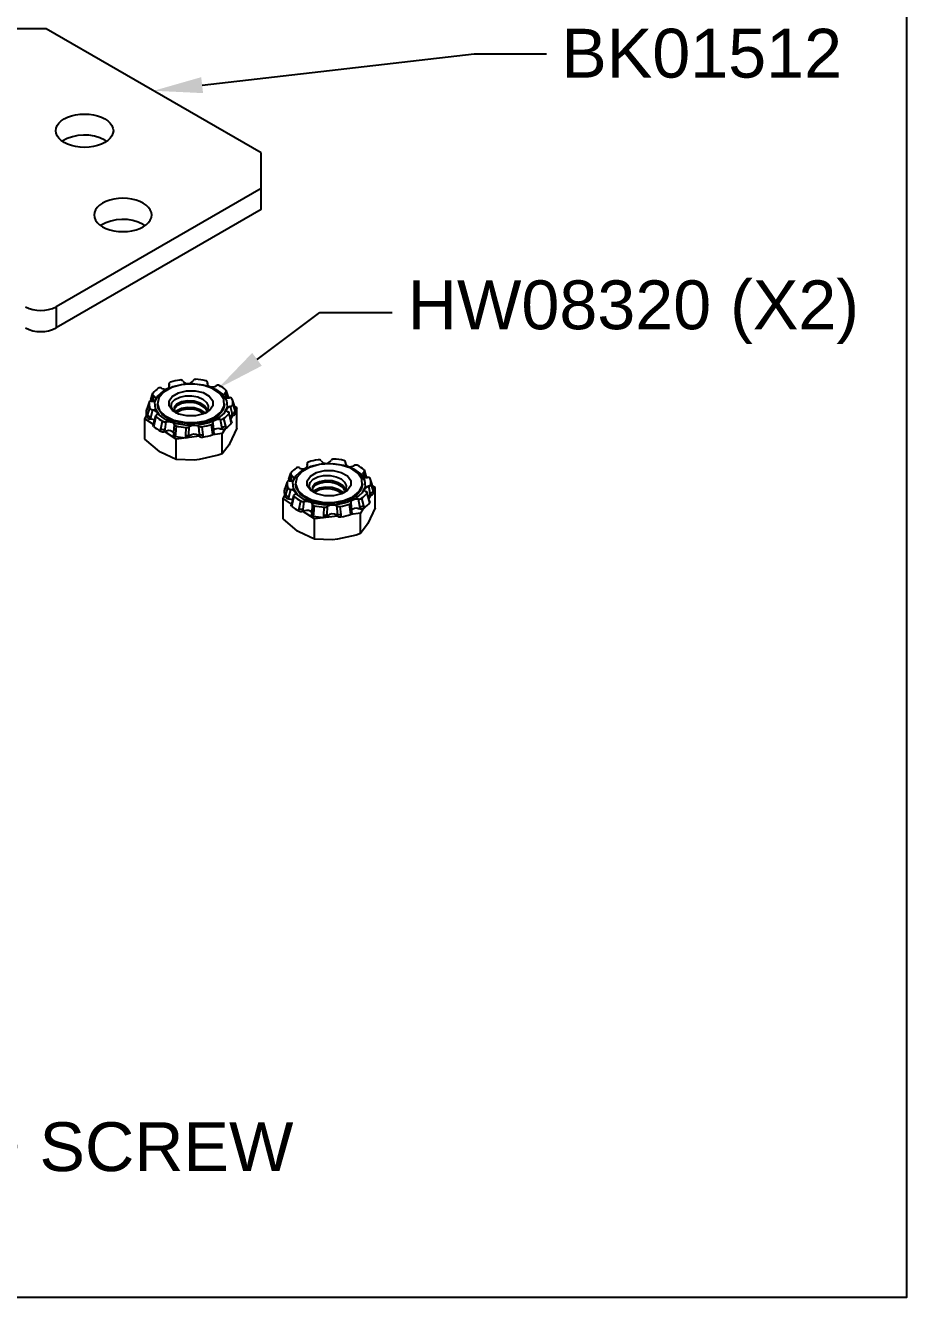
# Model space of a CAD drawing. Extents: x 0 to 12.5, y -13.7 to 0.
# Drawn here: x 9.156 to 12.538, y -13.68 to -8.799 of the extents above; entities that cross this region are included whole.
import ezdxf
from ezdxf import colors
from ezdxf.entities.mleader import LeaderData, LeaderLine
from ezdxf.math import Vec2, Vec3

# ---------------------------------------------------------------- set-up
doc = ezdxf.new("R2010")
doc.units = 0
doc.header["$LTSCALE"] = 0.5
doc.header["$MEASUREMENT"] = 0
for name, color, linetype in [('FAB DWG', 221, 'CONTINUOUS'), ('Hardware', 242, 'CONTINUOUS'), ('Mounting', 4, 'CONTINUOUS')]:
    doc.layers.add(name, color=color, linetype=linetype)
doc.layers.add('Text-Unprinted', color=131, linetype='CONTINUOUS', plot=False)
doc.styles.add('LSAD_Standard', font='arial.ttf')

msp = doc.modelspace()

# ---------------------------------------------------------------- linework, layer by layer
at = {"layer": 'Hardware', "linetype": 'Continuous', "transparency": 16777216}
for p, q in [((9.7071, -10.1765), (9.706, -10.1872)), ((9.8549, -10.1745), (9.8546, -10.1701)), ((9.9255, -10.1983), (9.9323, -10.2214)), ((9.6305, -10.2446), (9.6219, -10.2709)), ((9.6365, -10.2357), (9.6348, -10.2409)), ((9.6372, -10.2344), (9.6448, -10.2106)), ((9.6476, -10.2192), (9.6431, -10.2407)), ((9.6622, -10.2491), (9.6622, -10.2537)), ((9.9198, -10.2537), (9.9198, -10.2491)), ((9.9285, -10.2276), (9.9246, -10.207)), ((9.9352, -10.228), (9.9338, -10.2236)), ((9.9554, -10.2511), (9.9488, -10.2315)), ((9.6145, -10.3087), (9.6211, -10.2972)), ((9.6219, -10.2709), (9.6194, -10.2782)), ((9.6194, -10.2782), (9.6197, -10.2775)), ((9.622, -10.2701), (9.6196, -10.2774)), ((9.6219, -10.2709), (9.622, -10.2701)), ((9.6226, -10.3022), (9.6249, -10.2944)), ((9.6249, -10.2944), (9.6335, -10.2676)), ((9.6429, -10.2739), (9.637, -10.301)), ((9.6546, -10.2964), (9.6479, -10.3255)), ((9.665, -10.269), (9.6622, -10.2537)), ((9.9448, -10.3162), (9.9373, -10.2876)), ((9.951, -10.2951), (9.943, -10.3092)), ((9.9495, -10.2873), (9.9435, -10.2607)), ((9.9495, -10.2953), (9.9495, -10.2873)), ((9.9519, -10.2949), (9.9495, -10.2873)), ((9.9495, -10.2953), (9.9519, -10.2949)), ((9.9516, -10.2537), (9.9602, -10.2797)), ((9.9597, -10.264), (9.9554, -10.2511)), ((9.9584, -10.2602), (9.9675, -10.266)), ((9.9602, -10.2797), (9.9626, -10.2873)), ((9.9675, -10.266), (9.9623, -10.2752)), ((9.9675, -10.3439), (9.9675, -10.266)), ((9.6145, -10.3866), (9.6145, -10.3087)), ((9.647, -10.3297), (9.6145, -10.3087)), ((9.637, -10.301), (9.6346, -10.3089)), ((9.6346, -10.3089), (9.637, -10.309)), ((9.637, -10.309), (9.637, -10.301)), ((9.6481, -10.3257), (9.646, -10.3339)), ((9.6497, -10.3292), (9.6476, -10.3373)), ((9.6481, -10.3257), (9.6481, -10.3256)), ((9.6565, -10.2999), (9.6497, -10.3292)), ((9.6745, -10.3556), (9.6761, -10.3471)), ((9.6761, -10.3471), (9.6824, -10.3175)), ((9.6948, -10.3197), (9.6904, -10.3487)), ((9.7258, -10.3614), (9.7274, -10.3313)), ((9.7339, -10.3359), (9.7315, -10.3668)), ((9.7711, -10.3724), (9.7728, -10.3413)), ((9.7834, -10.3392), (9.7822, -10.3693)), ((9.8237, -10.3675), (9.8217, -10.3375)), ((9.8331, -10.3387), (9.8361, -10.3695)), ((9.8738, -10.3606), (9.8702, -10.3299)), ((9.875, -10.3249), (9.8774, -10.3547)), ((9.9092, -10.3392), (9.9042, -10.3105)), ((9.9092, -10.3472), (9.9092, -10.3392)), ((9.911, -10.3476), (9.9092, -10.3392)), ((9.9092, -10.3472), (9.911, -10.3476)), ((9.9218, -10.3464), (9.9113, -10.3649)), ((9.9163, -10.3073), (9.9234, -10.3362)), ((9.9234, -10.3362), (9.9252, -10.3447)), ((9.9675, -10.3439), (9.9394, -10.4047)), ((9.9471, -10.3242), (9.9448, -10.3162)), ((9.9479, -10.3213), (9.9456, -10.3132)), ((9.6904, -10.3487), (9.6888, -10.3574)), ((9.6888, -10.3574), (9.6904, -10.3568)), ((9.7348, -10.3863), (9.6896, -10.3571)), ((9.6904, -10.3568), (9.6904, -10.3487)), ((9.725, -10.3626), (9.724, -10.3714)), ((9.7315, -10.3668), (9.7305, -10.3756)), ((9.8237, -10.3755), (9.7348, -10.3863)), ((9.7348, -10.4642), (9.7348, -10.3863)), ((9.771, -10.3812), (9.7711, -10.3724)), ((9.7822, -10.3693), (9.7821, -10.3782)), ((9.7821, -10.3782), (9.7822, -10.3773)), ((9.7822, -10.3773), (9.7822, -10.3693)), ((9.8237, -10.3755), (9.8237, -10.3675)), ((9.8242, -10.3764), (9.8237, -10.3675)), ((9.8237, -10.3755), (9.8242, -10.3764)), ((9.8361, -10.3695), (9.8366, -10.3784)), ((9.8751, -10.3692), (9.8738, -10.3606)), ((9.9113, -10.3649), (9.8747, -10.3694)), ((9.8803, -10.365), (9.8789, -10.3563)), ((9.9113, -10.4428), (9.9113, -10.3649)), ((9.7348, -10.4642), (9.6747, -10.4368)), ((10.2371, -10.4825), (10.236, -10.4932)), ((10.3849, -10.4805), (10.3846, -10.476)), ((10.1665, -10.5417), (10.1648, -10.5469)), ((10.1673, -10.5404), (10.1748, -10.5166)), ((10.1776, -10.5252), (10.1731, -10.5466)), ((10.4585, -10.5336), (10.4546, -10.513)), ((10.4556, -10.5043), (10.4623, -10.5274)), ((10.4652, -10.534), (10.4638, -10.5296)), ((10.4854, -10.557), (10.4789, -10.5375)), ((10.1519, -10.5769), (10.1494, -10.5842)), ((10.1494, -10.5842), (10.1497, -10.5834)), ((10.152, -10.5761), (10.1496, -10.5834)), ((10.1605, -10.5505), (10.1519, -10.5769)), ((10.1519, -10.5769), (10.152, -10.5761)), ((10.155, -10.6003), (10.1635, -10.5736)), ((10.1729, -10.5798), (10.167, -10.6069)), ((10.1922, -10.5551), (10.1922, -10.5597)), ((10.195, -10.575), (10.1922, -10.5597)), ((10.4498, -10.5597), (10.4498, -10.5551)), ((10.4795, -10.5933), (10.4735, -10.5667)), ((10.4816, -10.5597), (10.4902, -10.5857)), ((10.4897, -10.5699), (10.4854, -10.557)), ((10.4884, -10.5661), (10.4975, -10.572)), ((10.4902, -10.5857), (10.4926, -10.5933)), ((10.4975, -10.572), (10.4923, -10.5811)), ((10.4975, -10.6498), (10.4975, -10.572)), ((10.1446, -10.6147), (10.1511, -10.6032)), ((10.1771, -10.6357), (10.1446, -10.6147)), ((10.1446, -10.6926), (10.1446, -10.6147)), ((10.1526, -10.6082), (10.155, -10.6003)), ((10.167, -10.6069), (10.1646, -10.6148)), ((10.1646, -10.6148), (10.167, -10.615)), ((10.167, -10.615), (10.167, -10.6069)), ((10.1781, -10.6316), (10.176, -10.6399)), ((10.1797, -10.6351), (10.1776, -10.6433)), ((10.1846, -10.6023), (10.1779, -10.6315)), ((10.1781, -10.6316), (10.1781, -10.6315)), ((10.1865, -10.6059), (10.1797, -10.6351)), ((10.2061, -10.6531), (10.2125, -10.6235)), ((10.2248, -10.6257), (10.2204, -10.6547)), ((10.2558, -10.6673), (10.2575, -10.6373)), ((10.4038, -10.6666), (10.4002, -10.6358)), ((10.405, -10.6308), (10.4075, -10.6607)), ((10.4392, -10.6451), (10.4342, -10.6165)), ((10.4463, -10.6133), (10.4534, -10.6422)), ((10.4748, -10.6222), (10.4673, -10.5936)), ((10.481, -10.6011), (10.473, -10.6152)), ((10.4771, -10.6301), (10.4748, -10.6222)), ((10.4779, -10.6272), (10.4756, -10.6192)), ((10.4795, -10.6013), (10.4795, -10.5933)), ((10.4819, -10.6009), (10.4795, -10.5933)), ((10.4795, -10.6013), (10.4819, -10.6009)), ((10.2046, -10.6616), (10.2061, -10.6531)), ((10.2204, -10.6547), (10.2188, -10.6633)), ((10.2188, -10.6633), (10.2204, -10.6628)), ((10.2648, -10.6923), (10.2196, -10.6631)), ((10.2204, -10.6628), (10.2204, -10.6547)), ((10.255, -10.6685), (10.254, -10.6774)), ((10.2615, -10.6728), (10.2605, -10.6815)), ((10.2639, -10.6418), (10.2615, -10.6728)), ((10.3537, -10.6815), (10.2648, -10.6923)), ((10.301, -10.6872), (10.3011, -10.6783)), ((10.3011, -10.6783), (10.3028, -10.6473)), ((10.3123, -10.6752), (10.3121, -10.6842)), ((10.3121, -10.6842), (10.3123, -10.6833)), ((10.3134, -10.6452), (10.3123, -10.6752)), ((10.3123, -10.6833), (10.3123, -10.6752)), ((10.3537, -10.6734), (10.3517, -10.6435)), ((10.3537, -10.6815), (10.3537, -10.6734)), ((10.3542, -10.6823), (10.3537, -10.6734)), ((10.3537, -10.6815), (10.3542, -10.6823)), ((10.3631, -10.6446), (10.3661, -10.6755)), ((10.3661, -10.6755), (10.3666, -10.6843)), ((10.4051, -10.6752), (10.4038, -10.6666)), ((10.4413, -10.6709), (10.4047, -10.6753)), ((10.4103, -10.671), (10.4089, -10.6623)), ((10.4392, -10.6532), (10.4392, -10.6451)), ((10.441, -10.6536), (10.4392, -10.6451)), ((10.4392, -10.6532), (10.441, -10.6536)), ((10.4519, -10.6523), (10.4413, -10.6709)), ((10.4413, -10.7488), (10.4413, -10.6709)), ((10.4534, -10.6422), (10.4552, -10.6506)), ((10.4975, -10.6498), (10.4694, -10.7107)), ((10.2648, -10.7701), (10.2648, -10.6923)), ((10.2648, -10.7701), (10.2047, -10.7427))]:
    msp.add_line(p, q, dxfattribs=at)
at = {"layer": 'Hardware', "linetype": 'Continuous', "transparency": 16777216, "flags": 128}
for points in [[(9.6544, -10.2703), (9.6522, -10.2451), (9.6636, -10.2208), (9.6875, -10.1996), (9.7215, -10.1838), (9.7624, -10.1749), (9.806, -10.1736), (9.8482, -10.1802), (9.8847, -10.194), (9.9121, -10.2136), (9.9277, -10.2372), (9.9298, -10.2624), (9.9184, -10.2867), (9.8945, -10.3078), (9.8605, -10.3237), (9.8197, -10.3326), (9.776, -10.3339), (9.7339, -10.3273), (9.6973, -10.3135), (9.6699, -10.2938), (9.6544, -10.2703)], [(9.9171, -10.2339), (9.9017, -10.2111), (9.8743, -10.1924), (9.8378, -10.1799), (9.7963, -10.1748), (9.7543, -10.1779), (9.7162, -10.1886), (9.6862, -10.2059), (9.6676, -10.2279), (9.6623, -10.2522), (9.671, -10.2761), (9.6927, -10.2972), (9.7251, -10.313), (9.7646, -10.3219), (9.807, -10.3229), (9.8476, -10.3159), (9.8821, -10.3017), (9.9067, -10.2818), (9.9188, -10.2583), (9.9171, -10.2339)], [(9.6778, -10.1909), (9.679, -10.1915), (9.6861, -10.1937), (9.6933, -10.1941), (9.6996, -10.1927), (9.7043, -10.1897), (9.7071, -10.1855), (9.7079, -10.1805), (9.7071, -10.1765)], [(9.7075, -10.2592), (9.7072, -10.24), (9.7196, -10.2222), (9.7429, -10.2084), (9.7735, -10.2009), (9.8068, -10.2007), (9.8377, -10.2079), (9.8615, -10.2213), (9.8745, -10.239), (9.8749, -10.2582), (9.8625, -10.2761), (9.8392, -10.2898), (9.8085, -10.2973), (9.7752, -10.2975), (9.7443, -10.2904), (9.7206, -10.2769), (9.7075, -10.2592)], [(9.8546, -10.1701), (9.8545, -10.1711), (9.8552, -10.1766), (9.8583, -10.1814), (9.8633, -10.1846), (9.8694, -10.1862), (9.8761, -10.186), (9.8827, -10.1841), (9.8873, -10.1817)], [(9.6385, -10.2407), (9.6355, -10.2407), (9.6329, -10.2414), (9.6312, -10.2428), (9.6305, -10.2446)], [(9.6372, -10.2344), (9.6366, -10.2355), (9.6365, -10.2357)], [(9.6385, -10.2407), (9.6398, -10.2408), (9.6465, -10.2405), (9.6517, -10.2386), (9.6549, -10.2354), (9.6558, -10.2313), (9.6546, -10.2268), (9.6512, -10.2223), (9.6476, -10.2192)], [(9.6448, -10.2106), (9.6439, -10.2126), (9.6441, -10.2149), (9.6454, -10.2172), (9.6476, -10.2192)], [(9.7356, -10.2867), (9.7348, -10.2863), (9.7207, -10.2742), (9.715, -10.2604), (9.7182, -10.2464), (9.7296, -10.2342), (9.748, -10.2251), (9.7704, -10.2202), (9.7948, -10.22), (9.8178, -10.2246), (9.8372, -10.2333), (9.8507, -10.2452), (9.8569, -10.2587), (9.8553, -10.2727), (9.8524, -10.2781), (9.8524, -10.2781)], [(9.8547, -10.2749), (9.8447, -10.2598), (9.8266, -10.248), (9.803, -10.2409), (9.7777, -10.2395), (9.7543, -10.2436), (9.7366, -10.2525), (9.7271, -10.2645), (9.7274, -10.2775), (9.7323, -10.2834)], [(9.8522, -10.2775), (9.8447, -10.2662), (9.8266, -10.2543), (9.8108, -10.2489), (9.7933, -10.246), (9.7777, -10.2458), (9.7543, -10.25), (9.7366, -10.2589), (9.7271, -10.2709), (9.7272, -10.2772)], [(9.9246, -10.207), (9.9237, -10.2079), (9.92, -10.2129), (9.9187, -10.2179), (9.9198, -10.2223), (9.923, -10.2256), (9.9279, -10.2276), (9.9341, -10.2281), (9.9391, -10.2275)], [(9.9323, -10.2214), (9.9333, -10.2225), (9.9338, -10.2236)], [(9.6575, -10.2944), (9.6583, -10.2941), (9.662, -10.2918), (9.6633, -10.2887), (9.6622, -10.2851), (9.659, -10.2814), (9.6541, -10.2781), (9.648, -10.2753), (9.6429, -10.2739)], [(9.6575, -10.2944), (9.6557, -10.2953), (9.6548, -10.2966), (9.6551, -10.2982), (9.6565, -10.2999)], [(9.9198, -10.2537), (9.9145, -10.275), (9.8958, -10.2969), (9.8659, -10.3143), (9.8278, -10.325), (9.7857, -10.328), (9.7442, -10.323), (9.7078, -10.3105), (9.6804, -10.2918), (9.665, -10.269)], [(9.8455, -10.2865), (9.8447, -10.2853), (9.8266, -10.2735), (9.803, -10.2664), (9.7777, -10.265), (9.7543, -10.2691), (9.7366, -10.278), (9.7328, -10.2828)], [(9.8385, -10.2876), (9.8266, -10.2798), (9.8108, -10.2744), (9.7933, -10.2715), (9.7777, -10.2713), (9.7543, -10.2755), (9.7366, -10.2844), (9.7349, -10.2865)], [(9.8456, -10.2864), (9.856, -10.2804), (9.8641, -10.2733)], [(9.9435, -10.2607), (9.9422, -10.2611), (9.9356, -10.2642), (9.9303, -10.268), (9.9272, -10.2721), (9.9262, -10.2758), (9.9275, -10.2789), (9.9308, -10.2812), (9.9344, -10.2822)], [(9.9373, -10.2876), (9.9382, -10.2858), (9.9379, -10.2842), (9.9367, -10.283), (9.9344, -10.2822)], [(9.9406, -10.2978), (9.9477, -10.2956), (9.9495, -10.2953)], [(9.637, -10.309), (9.6442, -10.3102), (9.6459, -10.3107)], [(9.6459, -10.3107), (9.6509, -10.3116), (9.6512, -10.3117)], [(9.6476, -10.3373), (9.6462, -10.3357), (9.6459, -10.3341), (9.646, -10.3339)], [(9.7274, -10.3313), (9.7276, -10.3309), (9.7269, -10.328), (9.7237, -10.3252), (9.7187, -10.3228), (9.7126, -10.3209), (9.706, -10.3197), (9.6993, -10.3194), (9.6948, -10.3197)], [(9.7274, -10.3313), (9.7276, -10.3326), (9.7288, -10.3338), (9.731, -10.335), (9.7339, -10.3359)], [(9.8702, -10.3299), (9.8728, -10.3288), (9.8746, -10.3275), (9.8753, -10.3261), (9.875, -10.3249)], [(9.9042, -10.3105), (9.903, -10.3105), (9.8959, -10.311), (9.8887, -10.3125), (9.8825, -10.3147), (9.8778, -10.3174), (9.8749, -10.3202), (9.8741, -10.323), (9.875, -10.3249)], [(9.9014, -10.3466), (9.9078, -10.347), (9.9092, -10.3472)], [(9.9479, -10.3213), (9.9479, -10.3227), (9.9471, -10.3242)], [(9.6747, -10.4368), (9.6704, -10.4339), (9.6145, -10.3866)], [(9.6904, -10.3568), (9.6959, -10.3556), (9.6974, -10.3555)], [(9.7305, -10.3756), (9.7276, -10.3747), (9.7254, -10.3736), (9.7242, -10.3723), (9.7241, -10.3714)], [(9.725, -10.3626), (9.7252, -10.362), (9.7258, -10.3614)], [(9.7315, -10.3668), (9.7297, -10.3663), (9.7281, -10.3657), (9.7268, -10.365), (9.7258, -10.3643), (9.7252, -10.3635), (9.725, -10.3627), (9.725, -10.3626)], [(9.7821, -10.3782), (9.7814, -10.3793), (9.7796, -10.3803), (9.777, -10.381), (9.7738, -10.3813), (9.771, -10.3812)], [(9.7822, -10.3773), (9.7839, -10.3748), (9.7846, -10.3743)], [(9.8201, -10.3727), (9.8233, -10.3749), (9.8237, -10.3755)], [(9.8738, -10.3606), (9.8754, -10.3599), (9.8768, -10.3592), (9.8779, -10.3584), (9.8786, -10.3576), (9.8789, -10.3567), (9.8789, -10.3563)], [(9.8801, -10.3651), (9.8802, -10.3657), (9.8793, -10.3671), (9.8773, -10.3683), (9.8751, -10.3692)], [(9.9113, -10.4428), (9.8952, -10.4483), (9.8231, -10.4649)], [(9.9394, -10.4047), (9.9374, -10.4082), (9.9113, -10.4428)], [(9.8231, -10.4649), (9.8041, -10.4666), (9.7348, -10.4642)], [(10.1844, -10.5763), (10.1822, -10.5511), (10.1936, -10.5267), (10.2175, -10.5056), (10.2516, -10.4898), (10.2924, -10.4808), (10.336, -10.4796), (10.3782, -10.4862), (10.4147, -10.5), (10.4421, -10.5196), (10.4577, -10.5432), (10.4598, -10.5684), (10.4484, -10.5927), (10.4245, -10.6138), (10.3905, -10.6296), (10.3497, -10.6386), (10.3061, -10.6398), (10.2639, -10.6333), (10.2273, -10.6195), (10.1999, -10.5998), (10.1844, -10.5763)], [(10.4471, -10.5398), (10.4317, -10.517), (10.4043, -10.4984), (10.3678, -10.4858), (10.3264, -10.4808), (10.2843, -10.4838), (10.2462, -10.4946), (10.2162, -10.5119), (10.1976, -10.5339), (10.1923, -10.5582), (10.201, -10.5821), (10.2227, -10.6031), (10.2551, -10.619), (10.2946, -10.6279), (10.337, -10.6289), (10.3776, -10.6219), (10.4121, -10.6077), (10.4367, -10.5877), (10.4488, -10.5643), (10.4471, -10.5398)], [(10.2078, -10.4969), (10.209, -10.4974), (10.2161, -10.4997), (10.2233, -10.5001), (10.2296, -10.4986), (10.2343, -10.4956), (10.2371, -10.4914), (10.2379, -10.4865), (10.2371, -10.4825)], [(10.3846, -10.476), (10.3845, -10.4771), (10.3852, -10.4826), (10.3883, -10.4873), (10.3933, -10.4906), (10.3995, -10.4921), (10.4061, -10.4919), (10.4127, -10.4901), (10.4173, -10.4877)], [(10.1673, -10.5404), (10.1666, -10.5415), (10.1665, -10.5417)], [(10.1685, -10.5467), (10.1698, -10.5468), (10.1765, -10.5465), (10.1817, -10.5445), (10.1849, -10.5413), (10.1858, -10.5373), (10.1846, -10.5328), (10.1813, -10.5283), (10.1776, -10.5252)], [(10.1748, -10.5166), (10.1739, -10.5186), (10.1741, -10.5209), (10.1754, -10.5231), (10.1776, -10.5252)], [(10.2375, -10.5652), (10.2372, -10.546), (10.2496, -10.5281), (10.2729, -10.5144), (10.3035, -10.5069), (10.3368, -10.5067), (10.3677, -10.5139), (10.3915, -10.5273), (10.4045, -10.545), (10.4049, -10.5642), (10.3925, -10.582), (10.3692, -10.5958), (10.3385, -10.6033), (10.3053, -10.6035), (10.2744, -10.5963), (10.2506, -10.5829), (10.2375, -10.5652)], [(10.2656, -10.5926), (10.2648, -10.5923), (10.2507, -10.5802), (10.245, -10.5663), (10.2483, -10.5524), (10.2597, -10.5402), (10.278, -10.531), (10.3004, -10.5262), (10.3248, -10.526), (10.3479, -10.5306), (10.3673, -10.5392), (10.3807, -10.5511), (10.3869, -10.5647), (10.3853, -10.5787), (10.3824, -10.5841), (10.3824, -10.5841)], [(10.4546, -10.513), (10.4537, -10.5138), (10.45, -10.5188), (10.4487, -10.5239), (10.4498, -10.5283), (10.4531, -10.5316), (10.4579, -10.5336), (10.4641, -10.5341), (10.4692, -10.5335)], [(10.4623, -10.5274), (10.4633, -10.5285), (10.4638, -10.5296)], [(10.1685, -10.5467), (10.1655, -10.5467), (10.1629, -10.5474), (10.1612, -10.5487), (10.1605, -10.5505)], [(10.1875, -10.6003), (10.1883, -10.6001), (10.192, -10.5978), (10.1933, -10.5946), (10.1922, -10.591), (10.189, -10.5874), (10.1841, -10.5841), (10.178, -10.5813), (10.1729, -10.5798)], [(10.4498, -10.5597), (10.4445, -10.5809), (10.4259, -10.6029), (10.3959, -10.6202), (10.3578, -10.631), (10.3157, -10.634), (10.2742, -10.629), (10.2378, -10.6164), (10.2104, -10.5978), (10.195, -10.575)], [(10.3847, -10.5809), (10.3747, -10.5658), (10.3566, -10.5539), (10.3331, -10.5469), (10.3077, -10.5454), (10.2843, -10.5496), (10.2666, -10.5585), (10.2571, -10.5705), (10.2574, -10.5835), (10.2623, -10.5894)], [(10.3822, -10.5834), (10.3747, -10.5722), (10.3566, -10.5603), (10.3408, -10.5549), (10.3233, -10.552), (10.3077, -10.5518), (10.2843, -10.556), (10.2666, -10.5648), (10.2571, -10.5768), (10.2572, -10.5832)], [(10.3755, -10.5925), (10.3747, -10.5913), (10.3566, -10.5794), (10.3331, -10.5724), (10.3077, -10.5709), (10.2843, -10.5751), (10.2666, -10.584), (10.2628, -10.5887)], [(10.3685, -10.5936), (10.3566, -10.5858), (10.3408, -10.5804), (10.3233, -10.5775), (10.3077, -10.5773), (10.2843, -10.5815), (10.2666, -10.5903), (10.2649, -10.5925)], [(10.3756, -10.5924), (10.3861, -10.5864), (10.3941, -10.5793)], [(10.4735, -10.5667), (10.4723, -10.5671), (10.4656, -10.5702), (10.4603, -10.574), (10.4572, -10.578), (10.4562, -10.5817), (10.4575, -10.5848), (10.4608, -10.5872), (10.4645, -10.5882)], [(10.4673, -10.5936), (10.4682, -10.5918), (10.468, -10.5902), (10.4667, -10.589), (10.4645, -10.5882)], [(10.167, -10.615), (10.1742, -10.6162), (10.1759, -10.6167)], [(10.1759, -10.6167), (10.181, -10.6176), (10.1812, -10.6176)], [(10.1776, -10.6433), (10.1762, -10.6416), (10.1759, -10.64), (10.176, -10.6399)], [(10.1875, -10.6003), (10.1857, -10.6013), (10.1849, -10.6026), (10.1851, -10.6042), (10.1865, -10.6059)], [(10.2575, -10.6373), (10.2576, -10.6368), (10.2569, -10.634), (10.2537, -10.6312), (10.2487, -10.6287), (10.2426, -10.6269), (10.236, -10.6257), (10.2293, -10.6253), (10.2248, -10.6257)], [(10.2575, -10.6373), (10.2576, -10.6386), (10.2588, -10.6398), (10.261, -10.6409), (10.2639, -10.6418)], [(10.4002, -10.6358), (10.4028, -10.6347), (10.4046, -10.6334), (10.4053, -10.6321), (10.405, -10.6308)], [(10.4342, -10.6165), (10.4331, -10.6165), (10.4259, -10.6169), (10.4187, -10.6185), (10.4125, -10.6207), (10.4078, -10.6234), (10.4049, -10.6262), (10.4041, -10.629), (10.405, -10.6308)], [(10.4706, -10.6038), (10.4778, -10.6016), (10.4795, -10.6013)], [(10.4779, -10.6272), (10.4779, -10.6287), (10.4771, -10.6301)], [(10.2204, -10.6628), (10.2259, -10.6616), (10.2274, -10.6615)], [(10.2605, -10.6815), (10.2576, -10.6807), (10.2554, -10.6796), (10.2542, -10.6783), (10.2541, -10.6774)], [(10.255, -10.6685), (10.2552, -10.668), (10.2558, -10.6673)], [(10.2615, -10.6728), (10.2597, -10.6723), (10.2581, -10.6717), (10.2568, -10.671), (10.2558, -10.6702), (10.2552, -10.6695), (10.255, -10.6687), (10.255, -10.6685)], [(10.3121, -10.6842), (10.3114, -10.6853), (10.3096, -10.6863), (10.307, -10.6869), (10.3038, -10.6873), (10.301, -10.6872)], [(10.3123, -10.6833), (10.3139, -10.6808), (10.3146, -10.6802)], [(10.3501, -10.6787), (10.3533, -10.6809), (10.3537, -10.6815)], [(10.4038, -10.6666), (10.4054, -10.6659), (10.4068, -10.6652), (10.4079, -10.6644), (10.4086, -10.6635), (10.4089, -10.6627), (10.4089, -10.6623)], [(10.4101, -10.671), (10.4102, -10.6717), (10.4093, -10.673), (10.4073, -10.6743), (10.4051, -10.6752)], [(10.4314, -10.6525), (10.4378, -10.6529), (10.4392, -10.6532)], [(10.2047, -10.7427), (10.2004, -10.7399), (10.1446, -10.6926)], [(10.4694, -10.7107), (10.4674, -10.7141), (10.4413, -10.7488)], [(10.3531, -10.7708), (10.3341, -10.7726), (10.2648, -10.7701)], [(10.4413, -10.7488), (10.4252, -10.7543), (10.3531, -10.7708)]]:
    msp.add_lwpolyline(points, dxfattribs=at)
at = {"layer": 'Hardware', "linetype": 'Continuous', "transparency": 16777216}
for centre, radius, start, end in [((9.7253, -10.2756), 0.1035, 125.1105, 141.1184), ((9.6719, -10.2015), 0.0121, 60.5714, 120.0429), ((9.7131, -10.1746), 0.00634, 101.3988, 198.027), ((9.7853, -10.3953), 0.2385, 98.7652, 107.9294), ((9.7511, -10.171), 0.0117, 37.6775, 100.7516), ((9.779, -10.1507), 0.0228, 215.2748, 329.7452), ((9.8079, -10.1675), 0.0106, 82.8637, 150.3806), ((9.7923, -10.4186), 0.2623, 77.7146, 86.3153), ((9.8475, -10.1695), 0.00714, 355.3342, 84.6251), ((9.8943, -10.1923), 0.0127, 65.6104, 123.6958), ((9.8381, -10.299), 0.1333, 49.0394, 62.5532), ((9.9215, -10.2023), 0.00565, 302.5982, 44.3927), ((9.6853, -10.2491), 0.055, 175.2716, 199.7153), ((9.6418, -10.2371), 0.00546, 165.7377, 222.8706), ((9.9285, -10.225), 0.00549, 326.4693, 14.7058), ((9.9419, -10.235), 0.00792, 33.3804, 110.3856), ((9.8968, -10.2492), 0.055, 355.2716, 19.7153), ((9.678, -10.2827), 0.0587, 175.6055, 199.3815), ((9.6371, -10.2866), 0.0144, 212.8177, 269.6626), ((9.6446, -10.2611), 0.0129, 210.4472, 262.2003), ((9.8193, -10.2325), 0.0605, 300.5841, 317.6466), ((9.8567, -10.2226), 0.1035, 305.1105, 321.1184), ((9.9416, -10.2503), 0.0106, 280.6668, 341.4411), ((9.9489, -10.2752), 0.0121, 272.4804, 338.1996), ((9.9512, -10.2827), 0.0123, 273.1709, 338.0339), ((9.9041, -10.2828), 0.0587, 355.6055, 19.3815), ((9.6343, -10.2951), 0.0137, 210.9431, 271.0047), ((9.7406, -10.2294), 0.1425, 229.2257, 242.3669), ((9.6517, -10.3261), 0.00364, 173.0789, 236.6804), ((9.7439, -10.1992), 0.1333, 229.0394, 242.5532), ((9.6855, -10.3286), 0.0208, 243.0849, 283.6522), ((9.6923, -10.2978), 0.022, 243.4903, 276.4849), ((9.7897, -10.0796), 0.2623, 257.7146, 266.3153), ((9.7752, -10.3257), 0.0158, 261.4049, 301.2621), ((9.8042, -10.3754), 0.0418, 65.2136, 119.8064), ((9.8292, -10.3202), 0.0189, 246.5366, 281.9157), ((9.7968, -10.103), 0.2385, 278.7652, 287.9294), ((9.8947, -10.374), 0.0282, 76.1803, 129.0592), ((9.9051, -10.2899), 0.0207, 267.5413, 302.6372), ((9.9125, -10.319), 0.0204, 260.6589, 302.4512), ((9.9144, -10.3283), 0.0196, 260.0606, 303.5986), ((9.8613, -10.2544), 0.1106, 305.3309, 320.898), ((9.9423, -10.3139), 0.00338, 317.021, 11.4851), ((9.684, -10.3378), 0.0202, 242.2121, 283.964), ((9.7069, -10.3808), 0.0271, 45.908, 110.7384), ((9.7896, -10.1015), 0.2803, 257.8332, 266.1966), ((9.7739, -10.3609), 0.0118, 256.2761, 314.9392), ((9.8034, -10.3973), 0.0297, 55.7782, 129.2418), ((9.8322, -10.3551), 0.015, 235.7315, 285.1856), ((9.8324, -10.3652), 0.0138, 233.9037, 287.6557), ((9.7972, -10.1265), 0.2549, 278.8916, 287.8031), ((9.8767, -10.3569), 0.00226, 13.7673, 71.5329), ((10.2431, -10.4805), 0.00634, 101.3988, 198.027), ((10.3153, -10.7012), 0.2385, 98.7652, 107.9294), ((10.2811, -10.477), 0.0117, 37.6775, 100.7516), ((10.309, -10.4567), 0.0228, 215.2748, 329.7452), ((10.3379, -10.4735), 0.0106, 82.8637, 150.3806), ((10.3224, -10.7246), 0.2623, 77.7146, 86.3153), ((10.3775, -10.4755), 0.00714, 355.3342, 84.6251), ((10.4244, -10.4983), 0.0127, 65.6104, 123.6958), ((10.3682, -10.605), 0.1333, 49.0394, 62.5532), ((10.1718, -10.543), 0.00546, 165.7377, 222.8706), ((10.2553, -10.5816), 0.1035, 125.1105, 141.1184), ((10.2019, -10.5074), 0.0121, 60.5714, 120.0429), ((10.4515, -10.5083), 0.00565, 302.5982, 44.3927), ((10.4585, -10.531), 0.00549, 326.4693, 14.7058), ((10.4719, -10.5409), 0.00792, 33.3804, 110.3856), ((10.4268, -10.5551), 0.055, 355.2716, 19.7153), ((10.208, -10.5887), 0.0587, 175.6055, 199.3815), ((10.2153, -10.5551), 0.055, 175.2716, 199.7153), ((10.1747, -10.5671), 0.0129, 210.4472, 262.2003), ((10.3494, -10.5385), 0.0605, 300.5841, 317.6466), ((10.4716, -10.5563), 0.0106, 280.6668, 341.4411), ((10.4789, -10.5812), 0.0121, 272.4804, 338.1996), ((10.4341, -10.5888), 0.0587, 355.6055, 19.3815), ((10.1644, -10.6011), 0.0137, 210.9431, 271.0047), ((10.1671, -10.5925), 0.0144, 212.8177, 269.6626), ((10.1817, -10.6321), 0.00364, 173.0789, 236.6804), ((10.2739, -10.5052), 0.1333, 229.0394, 242.5532), ((10.2223, -10.6038), 0.022, 243.4903, 276.4849), ((10.3342, -10.6814), 0.0418, 65.2136, 119.8064), ((10.3268, -10.4089), 0.2385, 278.7652, 287.9294), ((10.4351, -10.5959), 0.0207, 267.5413, 302.6372), ((10.3867, -10.5286), 0.1035, 305.1105, 321.1184), ((10.3913, -10.5604), 0.1106, 305.3309, 320.898), ((10.4723, -10.6199), 0.00338, 317.021, 11.4851), ((10.4813, -10.5887), 0.0123, 273.1709, 338.0339), ((10.2707, -10.5354), 0.1425, 229.2257, 242.3669), ((10.214, -10.6437), 0.0202, 242.2121, 283.964), ((10.2155, -10.6345), 0.0208, 243.0849, 283.6522), ((10.237, -10.6868), 0.0271, 45.908, 110.7384), ((10.3196, -10.4075), 0.2803, 257.8332, 266.1966), ((10.3197, -10.3856), 0.2623, 257.7146, 266.3153), ((10.3039, -10.6669), 0.0118, 256.2761, 314.9392), ((10.3052, -10.6316), 0.0158, 261.4049, 301.2621), ((10.3334, -10.7032), 0.0297, 55.7782, 129.2418), ((10.3592, -10.6262), 0.0189, 246.5366, 281.9157), ((10.3622, -10.6611), 0.015, 235.7315, 285.1856), ((10.3624, -10.6712), 0.0138, 233.9037, 287.6557), ((10.3272, -10.4325), 0.2549, 278.8916, 287.8031), ((10.4247, -10.6799), 0.0282, 76.1803, 129.0592), ((10.4067, -10.6628), 0.00226, 13.7673, 71.5329), ((10.4425, -10.625), 0.0204, 260.6589, 302.4512), ((10.4444, -10.6343), 0.0196, 260.0606, 303.5986)]:
    msp.add_arc(centre, radius, start, end, dxfattribs=at)
at = {"layer": 'Mounting', "linetype": 'Continuous', "lineweight": 25, "transparency": 16777216}
for p, q in [((9.2353, -8.8114), (8.9996, -8.8114)), ((10.0603, -9.2879), (9.2353, -8.8114)), ((9.4609, -9.2389), (9.468, -9.2434)), ((10.0603, -9.424), (10.0603, -9.2879)), ((10.0603, -9.424), (9.2737, -9.8783)), ((10.0603, -9.5053), (10.0603, -9.424)), ((10.0603, -9.5053), (9.2737, -9.9596)), ((9.6082, -9.5622), (9.6153, -9.5668)), ((9.2737, -9.8783), (9.2737, -9.9596))]:
    msp.add_line(p, q, dxfattribs=at)
at = {"layer": 'Mounting', "linetype": 'Continuous', "lineweight": 25, "transparency": 16777216, "flags": 128}
for points in [[(9.4609, -9.1576), (9.4722, -9.1652), (9.4812, -9.1738), (9.4879, -9.183), (9.4919, -9.1928), (9.4933, -9.2028), (9.4919, -9.2128), (9.4879, -9.2225), (9.4812, -9.2318), (9.4722, -9.2403), (9.4609, -9.248), (9.4477, -9.2545), (9.4329, -9.2597), (9.4168, -9.2636), (9.3999, -9.2659), (9.3826, -9.2667), (9.3653, -9.2659), (9.3484, -9.2636), (9.3324, -9.2597), (9.3176, -9.2545), (9.3044, -9.248), (9.2931, -9.2403), (9.284, -9.2318), (9.2774, -9.2225), (9.2733, -9.2128), (9.272, -9.2028), (9.2733, -9.1928), (9.2774, -9.183), (9.284, -9.1738), (9.2931, -9.1652), (9.3044, -9.1576), (9.3176, -9.1511), (9.3324, -9.1458), (9.3484, -9.142), (9.3653, -9.1396), (9.3826, -9.1389), (9.3999, -9.1396), (9.4168, -9.142), (9.4329, -9.1458), (9.4477, -9.1511), (9.4609, -9.1576)], [(9.4517, -9.5713), (9.4649, -9.5778), (9.4797, -9.5831), (9.4957, -9.5869), (9.5126, -9.5892), (9.5299, -9.59), (9.5473, -9.5892), (9.5641, -9.5869), (9.5802, -9.5831), (9.595, -9.5778), (9.6082, -9.5713), (9.6195, -9.5637), (9.6286, -9.5551), (9.6352, -9.5459), (9.6393, -9.5361), (9.6406, -9.5261), (9.6393, -9.5161), (9.6352, -9.5063), (9.6286, -9.4971), (9.6195, -9.4885), (9.6082, -9.4809), (9.595, -9.4744), (9.5802, -9.4691), (9.5641, -9.4653), (9.5473, -9.463), (9.5299, -9.4622), (9.5126, -9.463), (9.4957, -9.4653), (9.4797, -9.4691), (9.4649, -9.4744), (9.4517, -9.4809), (9.4404, -9.4885), (9.4313, -9.4971), (9.4247, -9.5063), (9.4206, -9.5161), (9.4193, -9.5261), (9.4206, -9.5361), (9.4247, -9.5459), (9.4313, -9.5551), (9.4404, -9.5637), (9.4517, -9.5713)]]:
    msp.add_lwpolyline(points, dxfattribs=at)
at = {"layer": 'Mounting', "linetype": 'Continuous', "lineweight": 25, "transparency": 16777216}
for centre, radius, start, end in [((9.3831, -9.386), 0.1665, 62.1324, 121.0467), ((9.5304, -9.7094), 0.1665, 62.1324, 121.0467), ((9.2148, -9.7646), 0.128, 242.5977, 297.4023), ((9.2148, -9.8459), 0.128, 242.5977, 297.4023)]:
    msp.add_arc(centre, radius, start, end, dxfattribs=at)
at = {"layer": 'Text-Unprinted', "ltscale": 0.5, "transparency": 16777216}
msp.add_lwpolyline([(0, 0), (12.5376, 0), (12.5376, -13.6803), (0, -13.6803)], close=True, dxfattribs=at)

# ---------------------------------------------------------------- leaders
at = {"layer": 'FAB DWG', "ltscale": 0.5, "transparency": 16777216}
ml = msp.add_multileader_mtext('Standard', dxfattribs=at)
ml.set_content('BK01512', color=256, style='LSAD_Standard')
ml.set_leader_properties()
ml.build(insert=Vec2(0, 0))
ml.multileader.update_dxf_attribs({"text_left_attachment_type": 2, "text_right_attachment_type": 2, "dogleg_length": 0.2772, "arrow_head_size": 0.1875})
ctx = ml.context
ctx.base_point, ctx.char_height, ctx.arrow_head_size, ctx.landing_gap_size, ctx.plane_origin = Vec3(11.1552, -8.9074), 0.1875, 0.1875, 0.09, Vec3(9.579, -9.7633)
ctx.left_attachment, ctx.right_attachment, ctx.text_align_type = 2, 2, 2
notes = []
notes.append((ctx, [(0, (1, 1, 0), (10.878, -8.9074), (1, 0), 0.2772, [(0, [(9.6478, -9.0496)], 0, [])])]))
ctx.mtext.insert, ctx.mtext.alignment, ctx.mtext.flow_direction = Vec3(12.29, -8.8117), 3, 5
ml = msp.add_multileader_mtext('Standard', dxfattribs=at)
ml.set_content('HW08320 (X2)', color=256, style='LSAD_Standard')
ml.set_leader_properties()
ml.build(insert=Vec2(0, 0))
ml.multileader.update_dxf_attribs({"text_left_attachment_type": 2, "text_right_attachment_type": 2, "dogleg_length": 0.2772, "arrow_head_size": 0.1875})
ctx = ml.context
ctx.base_point, ctx.char_height, ctx.arrow_head_size, ctx.landing_gap_size, ctx.plane_origin = Vec3(10.5633, -9.9001), 0.1875, 0.1875, 0.09, Vec3(5.71, -2.095)
ctx.left_attachment, ctx.right_attachment, ctx.text_align_type = 2, 2, 2
notes.append((ctx, [(1, (1, 1, 0), (10.2861, -9.9001), (1, 0), 0.2772, [(0, [(9.8943, -10.1923)], 0, [])])]))
ctx.mtext.insert, ctx.mtext.rotation, ctx.mtext.alignment, ctx.mtext.flow_direction = Vec3(12.3553, -9.7772), 6.283185, 3, 5
ml = msp.add_multileader_mtext('Standard', dxfattribs=at)
ml.set_content('\\A1;1/4-20x {\\H0.7x;\\S3/4;}" FLAT HEAD SCREW\\PHW14204{\\Fromans|c0;\\H0.71429x;\\W0.85; }', color=256, style='LSAD_Standard')
ml.set_leader_properties()
ml.build(insert=Vec2(0, 0))
ml.multileader.update_dxf_attribs({"text_left_attachment_type": 2, "text_right_attachment_type": 2, "dogleg_length": 0.2772, "arrow_head_size": 0.1875})
ctx = ml.context
ctx.base_point, ctx.char_height, ctx.arrow_head_size, ctx.landing_gap_size, ctx.plane_origin = Vec3(6.3921, -13.2255), 0.1875, 0.1875, 0.09, Vec3(11.2195, -11.397)
ctx.left_attachment, ctx.right_attachment = 2, 2
notes.append((ctx, [(0, (1, 1, 0), (6.1149, -13.2255), (1, 0), 0.2772, [(0, [(5.7142, -12.8836)], 0, [])])]))
ctx.mtext.insert, ctx.mtext.rotation, ctx.mtext.width, ctx.mtext.flow_direction = Vec3(6.4821, -12.9439), 6.283185, 5.275173, 5
for ctx, leaders in notes:
    for number, flags, end, landing, length, lines in leaders:
        leader = LeaderData()
        leader.index, (leader.has_last_leader_line, leader.has_dogleg_vector, leader.attachment_direction) = number, flags
        leader.last_leader_point, leader.dogleg_vector, leader.dogleg_length = Vec3(end), Vec3(landing), length
        for number, points, colour, breaks in lines:
            line = LeaderLine()
            line.index, line.vertices, line.color, line.breaks = number, Vec3.list(points), colors.encode_raw_color(colour), breaks
            leader.lines.append(line)
        ctx.leaders.append(leader)

doc.saveas('drawing.dxf')
